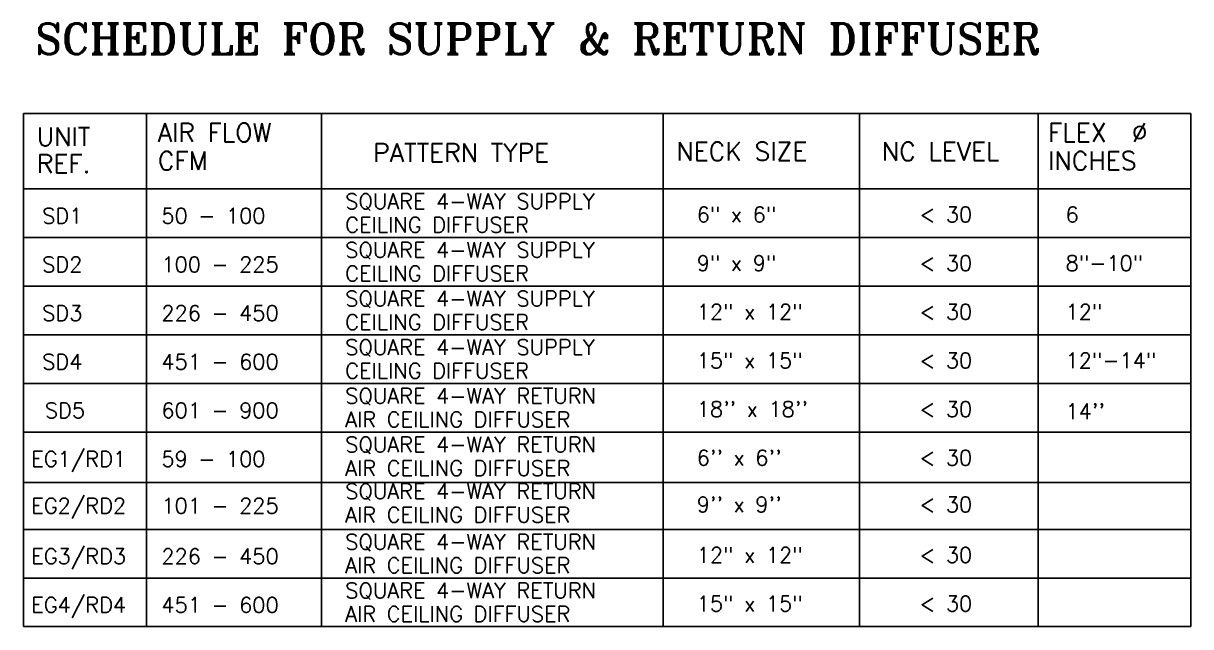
# Model space of a CAD drawing. Extents: x 417866029 to 417866302, y 43498045 to 43498122.
# Drawn here: x 417866105.95 to 417866124.94, y 43498099.01 to 43498108.81 of the extents above; entities that cross this region are included whole.
import ezdxf

# ---------------------------------------------------------------- set-up
doc = ezdxf.new("R2010")
doc.units = 0
doc.header["$MEASUREMENT"] = 0
doc.layers.add('FRAME', color=9, linetype='CONTINUOUS')
doc.layers.add('TXT-', color=9, linetype='CONTINUOUS')
doc.styles.add('ROMANS', font='ROMANS.shx', dxfattribs={"width": 0.6})
doc.styles.add('ROMANT', font='ROMANT.SHX')

msp = doc.modelspace()

# ---------------------------------------------------------------- linework, layer by layer
at = {"layer": 'FRAME', "color": 2}
for p, q in [((417866105.949, 43498107.348), (417866124.943, 43498107.348)), ((417866105.949, 43498107.348), (417866105.949, 43498106.123)), ((417866105.949, 43498106.123), (417866105.949, 43498099.005)), ((417866124.943, 43498099.005), (417866105.949, 43498099.005))]:
    msp.add_line(p, q, dxfattribs=at)
at = {"layer": 'TXT-', "color": 2}
for p, q in [((417866107.955, 43498107.348), (417866107.955, 43498099.005)), ((417866110.801, 43498107.348), (417866110.801, 43498099.005)), ((417866116.362, 43498107.348), (417866116.362, 43498099.005)), ((417866119.553, 43498107.348), (417866119.553, 43498099.005)), ((417866122.463, 43498107.348), (417866122.463, 43498099.005)), ((417866124.943, 43498106.123), (417866105.949, 43498106.123)), ((417866124.943, 43498106.123), (417866124.943, 43498099.005))]:
    msp.add_line(p, q, dxfattribs=at)
at = {"layer": 'TXT-', "color": 3}
for p, q in [((417866124.943, 43498107.348), (417866124.943, 43498106.123)), ((417866124.943, 43498105.333), (417866105.949, 43498105.333)), ((417866124.943, 43498104.542), (417866105.949, 43498104.542)), ((417866124.943, 43498103.751), (417866105.949, 43498103.751)), ((417866124.943, 43498102.96), (417866105.949, 43498102.96)), ((417866124.943, 43498102.169), (417866105.949, 43498102.169)), ((417866124.943, 43498101.349), (417866105.949, 43498101.349)), ((417866124.943, 43498100.587), (417866105.949, 43498100.587)), ((417866124.943, 43498099.796), (417866105.949, 43498099.796))]:
    msp.add_line(p, q, dxfattribs=at)

# ---------------------------------------------------------------- texts
at = {"layer": 'TXT-', "color": 6, "width": 0.999985}
for s, height, style, p in [('SCHEDULE FOR SUPPLY & RETURN DIFFUSER', 0.5, 'ROMANT', (417866106.145, 43498108.315)), ('UNIT', 0.2995, 'ROMANS', (417866106.168, 43498106.823)), ('AIR FLOW', 0.2995, 'ROMANS', (417866108.138, 43498106.89)), ('FLEX  %%C ', 0.2995, 'ROMANS', (417866122.624, 43498106.89)), ('PATTERN TYPE', 0.29952, 'ROMANS', (417866111.641, 43498106.563)), ('NECK SIZE', 0.2995, 'ROMANS', (417866116.574, 43498106.584)), ('NC LEVEL', 0.2995, 'ROMANS', (417866119.918, 43498106.584)), ('REF.', 0.2995, 'ROMANS', (417866106.168, 43498106.383)), ('CFM', 0.2995, 'ROMANS', (417866108.138, 43498106.431)), ('INCHES', 0.2995, 'ROMANS', (417866122.624, 43498106.431))]:
    msp.add_text(s, height=height, dxfattribs=dict(at, style=style)).set_placement(p)
at = {"layer": 'TXT-', "color": 2, "style": 'ROMANS', "width": 0.999985}
for s, p in [('SQUARE 4-WAY SUPPLY', (417866111.187, 43498105.796)), ('SD1', (417866106.256, 43498105.56)), ('50 - 100', (417866108.196, 43498105.56)), ('6" x 6"', (417866116.906, 43498105.581)), ('< 30', (417866120.531, 43498105.581)), ('6', (417866122.908, 43498105.581)), ('CEILING DIFFUSER', (417866111.187, 43498105.413)), ('SQUARE 4-WAY SUPPLY', (417866111.187, 43498105.005)), ('SD2', (417866106.256, 43498104.769)), ('100 - 225', (417866108.196, 43498104.769)), ('9" x 9"', (417866116.906, 43498104.79)), ('< 30', (417866120.531, 43498104.79)), ('8"-10"', (417866122.908, 43498104.79)), ('CEILING DIFFUSER', (417866111.187, 43498104.622)), ('SQUARE 4-WAY SUPPLY', (417866111.187, 43498104.214)), ('SD3', (417866106.256, 43498103.979)), ('226 - 450', (417866108.196, 43498103.979)), ('12" x 12"', (417866116.906, 43498103.999)), ('< 30', (417866120.531, 43498103.999)), ('12"', (417866122.908, 43498103.999)), ('CEILING DIFFUSER', (417866111.187, 43498103.831)), ('SQUARE 4-WAY SUPPLY', (417866111.187, 43498103.423)), ('SD4', (417866106.256, 43498103.188)), ('451 - 600', (417866108.196, 43498103.188)), ('15" x 15"', (417866116.906, 43498103.208)), ('< 30', (417866120.531, 43498103.208)), ('12"-14"', (417866122.908, 43498103.208)), ('CEILING DIFFUSER', (417866111.187, 43498103.04)), ('SQUARE 4-WAY RETURN', (417866111.187, 43498102.632)), ("18'' x 18''", (417866116.906, 43498102.418)), ('< 30', (417866120.531, 43498102.418)), ('SD5', (417866106.3, 43498102.397)), ('601 - 900', (417866108.196, 43498102.397)), ('AIR CEILING DIFFUSER', (417866111.187, 43498102.249)), ("14''", (417866122.908, 43498102.381)), ('SQUARE 4-WAY RETURN', (417866111.187, 43498101.841)), ('EG1/RD1', (417866106.079, 43498101.606)), ('59 - 100', (417866108.196, 43498101.606)), ('AIR CEILING DIFFUSER', (417866111.187, 43498101.458)), ("6'' x 6''", (417866116.906, 43498101.627)), ('< 30', (417866120.531, 43498101.627)), ('SQUARE 4-WAY RETURN', (417866111.187, 43498101.081)), ('EG2/RD2', (417866106.079, 43498100.846)), ('101 - 225', (417866108.196, 43498100.846)), ('AIR CEILING DIFFUSER', (417866111.187, 43498100.699)), ("9'' x 9''", (417866116.906, 43498100.867)), ('< 30', (417866120.531, 43498100.867)), ('SQUARE 4-WAY RETURN', (417866111.187, 43498100.259)), ('EG3/RD3', (417866106.079, 43498100.024)), ('226 - 450', (417866108.196, 43498100.024)), ('12" x 12"', (417866116.906, 43498100.045)), ('< 30', (417866120.531, 43498100.045)), ('AIR CEILING DIFFUSER', (417866111.187, 43498099.877)), ('SQUARE 4-WAY RETURN', (417866111.187, 43498099.468)), ('EG4/RD4', (417866106.079, 43498099.233)), ('451 - 600', (417866108.196, 43498099.233)), ('15" x 15"', (417866116.906, 43498099.254)), ('< 30', (417866120.531, 43498099.254)), ('AIR CEILING DIFFUSER', (417866111.187, 43498099.086))]:
    msp.add_text(s, height=0.25, dxfattribs=at).set_placement(p)

doc.saveas('drawing.dxf')
